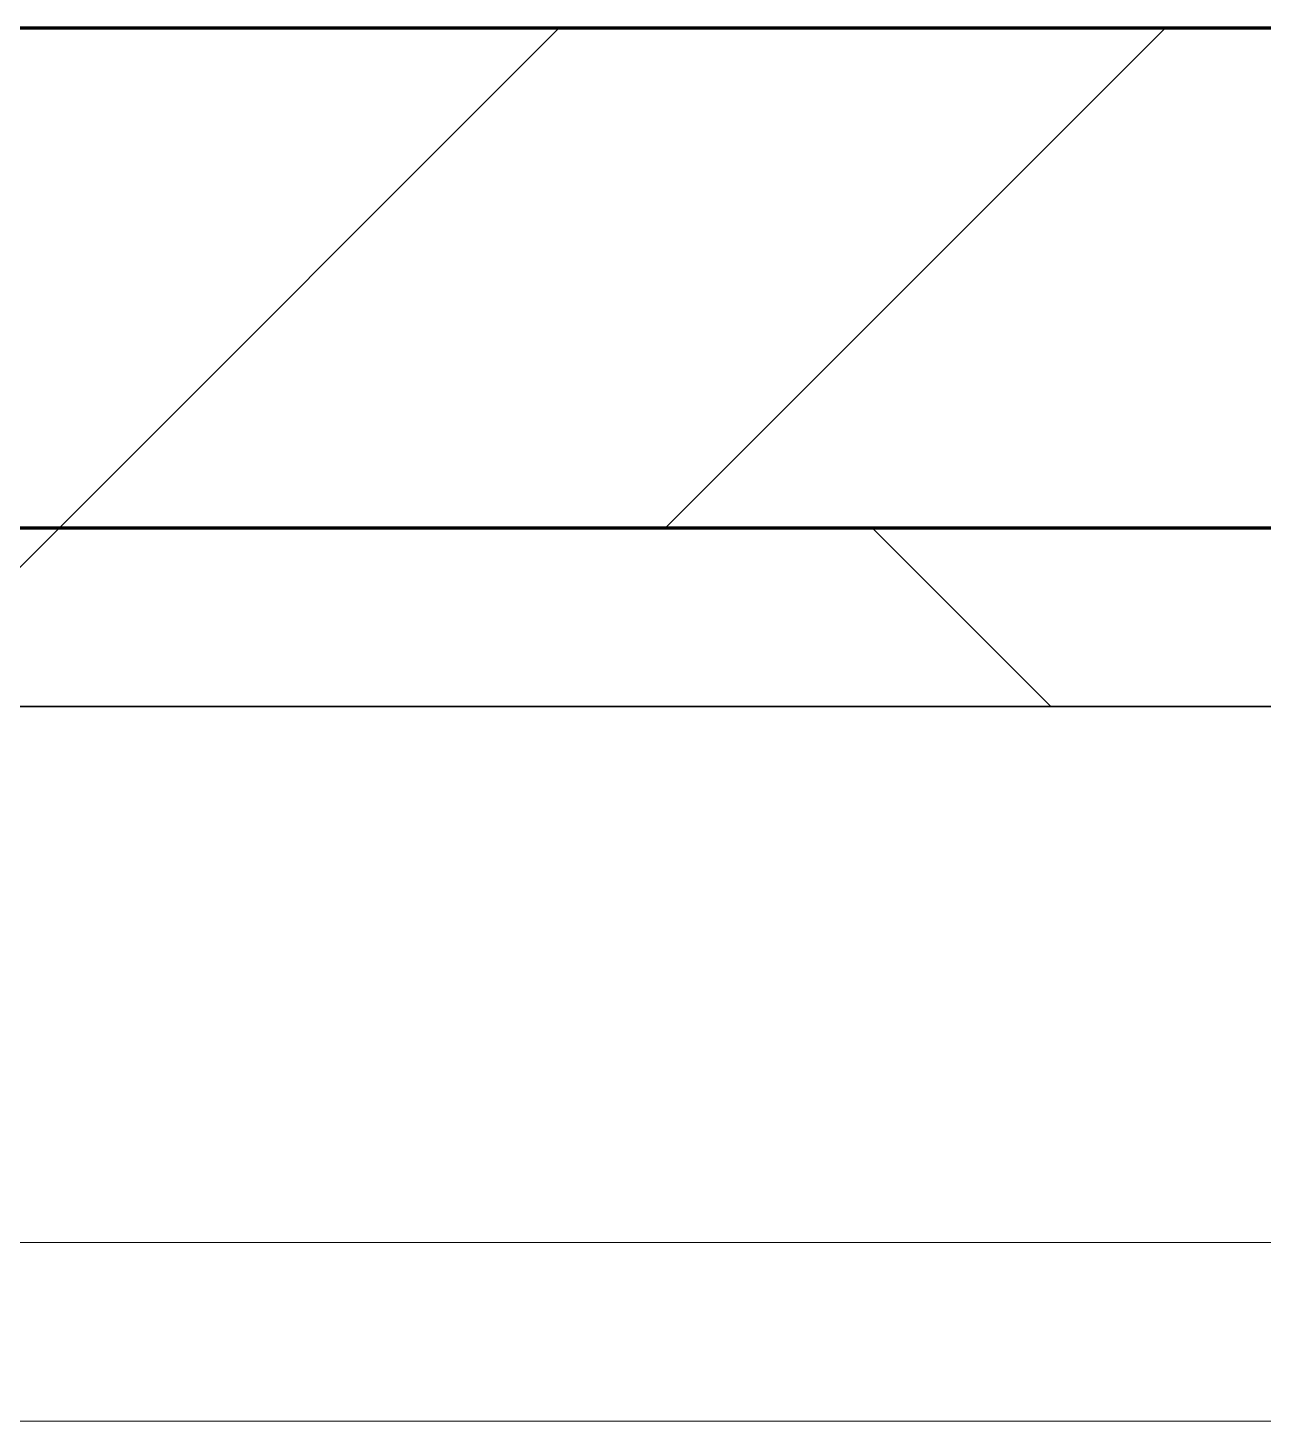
# Model space of a CAD drawing. Header units: millimetres. Extents: x -795739 to -715748, y -34378 to 22353.
# Drawn here: x -724765.4 to -724419.6, y 3879 to 4269 of the extents above; entities that cross this region are included whole.
import ezdxf

# ---------------------------------------------------------------- set-up
doc = ezdxf.new("R2010")
doc.units = ezdxf.units.MM
for name, color, linetype, lineweight in [('A-GLAZ-CURT', 2, 'Continuous', 9), ('A-WALL', 5, 'Continuous', 35), ('A-WALL-FNSH', 2, 'Continuous', 35), ('A-WALL-PATT', 1, 'Continuous', 9)]:
    doc.layers.add(name, color=color, linetype=linetype, lineweight=lineweight)

# ---------------------------------------------------------------- blocks, each defined once
blk = doc.blocks.new('System Panel - DPA-AR_Metal Ceiling Rectangular Panel-V13-4282-01 ENLARGED LOWER PLATFORM LEVEL - REFLECTED CEILING PLAN - SHEET 3')
at = {"layer": 'A-GLAZ-CURT'}
for p, q in [((-724307.37, 4079.02), (-726707.37, 4079.02)), ((-726707.37, 4079.02), (-724307.37, 4079.02)), ((-726707.37, 3929.03), (-724307.37, 3929.03)), ((-724307.37, 3929.03), (-726707.37, 3929.03))]:
    blk.add_line(p, q, dxfattribs=at)
blk = doc.blocks.new('System Panel - DPA-AR_Metal Ceiling Rectangular Panel-V27-4282-01 ENLARGED LOWER PLATFORM LEVEL - REFLECTED CEILING PLAN - SHEET 3')
at = {"layer": 'A-GLAZ-CURT'}
for p, q in [((-773182.37, 3879.03), (-775582.37, 3879.03)), ((-775582.37, 3879.03), (-773182.37, 3879.03))]:
    blk.add_line(p, q, dxfattribs=at)
blk = doc.blocks.new('PPLS-PP19_Custom Tile Pattern - Custom Tile Pattern-V87-4282-01 ENLARGED LOWER PLATFORM LEVEL - REFLECTED CEILING PLAN - SHEET 3')
at = {"layer": 'A-GLAZ-CURT'}
for p, q in [((-300, 0), (300, 0)), ((300, 0), (-300, 0)), ((195.99, 0), (213.31, 0)), ((213.31, 0), (195.99, 0)), ((230.06, 0), (300, 0)), ((-300, -50), (300, -50)), ((300, -50), (-300, -50))]:
    blk.add_line(p, q, dxfattribs=at)
for points, knots in [([(168.37, 0), (167.68, 0), (162.47, 0), (147.02, 0), (109.77, 0), (76.86, 0), (57.82, 0), (46.51, 0), (41.18, 0), (36.02, 0), (35.54, 0), (35.54, 0)], [-543.375029, -543.375029, -543.375029, -543.375029, -530.793311, -458.593899, -401.860199, -357.622665, -341.267687, -334.000314, -326.15566, -319.318397, -317.489778, -317.489778, -317.489778, -317.489778]), ([(90.69, 0), (106.62, 0), (122.52, 0), (138.28, 0), (138.53, 0)], [-340.322825, -340.322825, -340.322825, -340.322825, -291.370682, -290.5735, -290.5735, -290.5735, -290.5735]), ([(94.4, 0), (94.4, 0), (94.64, 0), (99.11, 0), (108.97, 0), (120.79, 0), (139.94, 0), (163.31, 0), (185.23, 0), (193.62, 0), (194.69, 0), (194.79, 0)], [-2348.345796, -2348.345796, -2348.345796, -2348.345796, -2310.419338, -2233.599744, -2052.234781, -1843.028543, -1530.39897, -1095.004608, -529.74427, -295.064701, -265.121568, -265.121568, -265.121568, -265.121568]), ([(157.9, 0), (156.77, 0), (151.67, 0), (143.29, 0), (134.04, 0), (126.24, 0), (118.6, 0), (114.23, 0), (111.98, 0), (105.66, 0), (105.23, 0), (105.23, 0)], [-10292.955006, -10292.955006, -10292.955006, -10292.955006, -10098.273015, -9847.788484, -9677.714971, -9567.007022, -9453.21225, -9220.200448, -9012.77275, -8966.157302, -8929.495943, -8929.495943, -8929.495943, -8929.495943]), ([(128.58, 0), (128.8, 0), (130.16, 0), (139.26, 0), (152.67, 0), (161.24, 0), (162.19, 0), (162.75, 0)], [-633.326174, -633.326174, -633.326174, -633.326174, -627.736123, -618.981161, -602.094757, -592.980799, -581.414464, -581.414464, -581.414464, -581.414464]), ([(193.8, 0), (193.33, 0), (190.11, 0), (183.13, 0), (171, 0), (161.95, 0), (161.28, 0), (158.35, 0), (157.85, 0), (157.77, 0)], [-11665.349007, -11665.349007, -11665.349007, -11665.349007, -11565.880756, -11105.624034, -10839.086983, -10768.332124, -10666.779182, -10580.760289, -10550.278881, -10550.278881, -10550.278881, -10550.278881]), ([(300, 0), (286.53, 0), (254.22, 0), (207.11, 0), (177.41, 0), (159.34, 0), (158.33, 0), (158.3, 0)], [-285.253232, -285.253232, -285.253232, -285.253232, -244.693688, -187.987675, -143.776725, -129.632772, -123.352749, -123.352749, -123.352749, -123.352749]), ([(159.07, 0), (159.13, 0), (160.84, 0), (165.21, 0), (174.15, 0), (185.98, 0), (208.82, 0), (219.42, 0), (230.06, 0)], [-115.643202, -115.643202, -115.643202, -115.643202, -114.681583, -87.660824, -65.295536, -41.623857, -24.459831, 0, 0, 0, 0]), ([(162.75, 0), (165.4, 0), (170.91, 0), (172.61, 0), (172.61, 0)], [-111.264224, -111.264224, -111.264224, -111.264224, -56.742688, -19.085662, -19.085662, -19.085662, -19.085662]), ([(225.5, 0), (223.9, 0), (219.65, 0), (200.27, 0), (182.99, 0), (174.27, 0), (169.67, 0), (168.99, 0)], [-9154.185401, -9154.185401, -9154.185401, -9154.185401, -9016.44624, -8717.832359, -8253.978395, -8152.463617, -8069.855175, -8069.855175, -8069.855175, -8069.855175]), ([(215.22, 0), (214.62, 0), (210.55, 0), (203.98, 0), (187.54, 0), (175.3, 0), (169.49, 0)], [-203.825446, -203.825446, -203.825446, -203.825446, -198.527383, -184.406837, -162.427601, -142.916156, -142.916156, -142.916156, -142.916156]), ([(171.51, 0), (176.48, 0), (193.23, 0), (201.73, 0), (208.81, 0), (213.9, 0), (241.96, 0), (266.73, 0), (281.71, 0), (291.71, 0), (296.52, 0), (297.86, 0), (298.09, 0)], [-7971.819559, -7971.819559, -7971.819559, -7971.819559, -7784.112253, -7606.717214, -7289.299508, -7042.621073, -6582.165592, -6068.460911, -5766.029927, -5566.724884, -5280.360606, -5199.253518, -5199.253518, -5199.253518, -5199.253518]), ([(172.07, 0), (177.66, 0), (187.87, 0), (201.08, 0), (207.47, 0), (213.96, 0), (215.11, 0)], [-255.364076, -255.364076, -255.364076, -255.364076, -237.955587, -223.92608, -215.862851, -208.75215, -208.75215, -208.75215, -208.75215]), ([(219.9, 0), (220.86, 0), (222.6, 0), (224.69, 0), (225, 0)], [-10670.940496, -10670.940496, -10670.940496, -10670.940496, -10511.382485, -10485.148688, -10485.148688, -10485.148688, -10485.148688]), ([(225.53, 0), (231.95, 0), (242.34, 0), (246.54, 0), (246.96, 0)], [-10469.776795, -10469.776795, -10469.776795, -10469.776795, -9925.173265, -9834.877357, -9834.877357, -9834.877357, -9834.877357]), ([(300, 0), (288.22, 0), (262, 0), (235.69, 0), (226.17, 0), (225.84, 0)], [-12528.858583, -12528.858583, -12528.858583, -12528.858583, -11905.454923, -11162.864862, -11135.420018, -11135.420018, -11135.420018, -11135.420018]), ([(247.1, 0), (246.76, 0), (245.04, 0), (238.34, 0), (230.06, 0), (227.07, 0), (226.6, 0)], [-9649.085549, -9649.085549, -9649.085549, -9649.085549, -9581.591397, -9406.094246, -9221.510254, -9184.606027, -9184.606027, -9184.606027, -9184.606027]), ([(284.76, 0), (284.76, 0), (285.09, 0), (287.47, 0), (293.59, 0), (297.76, 0), (300, 0)], [-4110.630118, -4110.630118, -4110.630118, -4110.630118, -4053.389046, -3959.664717, -3862.421465, -3746.95702, -3746.95702, -3746.95702, -3746.95702]), ([(297.38, 0), (295.84, 0), (291.62, 0), (285.38, 0), (284.87, 0)], [-4803.172655, -4803.172655, -4803.172655, -4803.172655, -4358.271401, -4143.037883, -4143.037883, -4143.037883, -4143.037883])]:
    blk.add_open_spline(points, degree=3, knots=knots, dxfattribs=at)
for points in [[(168.74, 0), (168.74, 0), (169.81, 0), (171.51, 0)], [(195.11, 0), (194.91, 0), (194.44, 0), (193.8, 0)], [(225.54, 0), (222.31, 0), (219.83, 0), (219.02, 0)]]:
    blk.add_open_spline(points, degree=3, dxfattribs=at)
blk = doc.blocks.new('PPLS-PP19_Custom Tile Pattern - Custom Tile Pattern-V88-4282-01 ENLARGED LOWER PLATFORM LEVEL - REFLECTED CEILING PLAN - SHEET 3')
at = {"layer": 'A-GLAZ-CURT'}
for p, q in [((-300, 0), (300, 0)), ((300, 0), (-300, 0)), ((-293.07, 0), (-275.75, 0)), ((-275.75, 0), (-293.07, 0)), ((-222.32, 0), (-205, 0)), ((-205, 0), (-222.32, 0)), ((-300, -50), (300, -50)), ((300, -50), (-300, -50))]:
    blk.add_line(p, q, dxfattribs=at)
at = {"layer": 'A-GLAZ-CURT', "flags": 128}
for points in [[(-300, 0), (-291.56, 0), (-283.3, 0), (-275.2, 0), (-267.26, 0), (-259.45, 0), (-251.77, 0), (-244.2, 0), (-236.74, 0), (-229.36, 0), (-222.06, 0), (-214.83, 0), (-207.71, 0), (-200.76, 0), (-194.02, 0), (-187.54, 0), (-181.38, 0), (-175.58, 0), (-170.78, 0)], [(-170.8, 0), (-174.47, 0), (-179.49, 0), (-184.81, 0), (-190.44, 0), (-196.37, 0), (-202.58, 0), (-209.04, 0), (-215.73, 0), (-222.63, 0), (-229.72, 0), (-236.97, 0), (-244.39, 0), (-251.96, 0), (-259.67, 0), (-267.51, 0), (-275.48, 0), (-283.55, 0), (-291.73, 0), (-300, 0)], [(-170.25, 0), (-165.64, 0), (-162.01, 0), (-159.53, 0), (-157.46, 0), (-154.52, 0), (-149.42, 0), (-141.84, 0), (-132.81, 0), (-126.08, 0)], [(-125.17, 0), (-128.55, 0), (-134.16, 0), (-140.03, 0), (-145.5, 0), (-150.63, 0), (-155.53, 0), (-160.27, 0), (-164.95, 0), (-169.65, 0)]]:
    blk.add_lwpolyline(points, dxfattribs=at)
at = {"layer": 'A-GLAZ-CURT'}
for points, knots in [([(-300, 0), (-284.65, 0), (-236.57, 0), (-174.61, 0), (-129.95, 0), (-110.8, 0), (-99.5, 0), (-91.46, 0)], [-5323.127839, -5323.127839, -5323.127839, -5323.127839, -4502.809032, -2700.551212, -1002.059161, -460.363443, 0, 0, 0, 0]), ([(-238.76, 0), (-252.75, 0), (-272.55, 0), (-294.48, 0), (-300, 0)], [-14602.206786, -14602.206786, -14602.206786, -14602.206786, -13729.592194, -13439.944408, -13439.944408, -13439.944408, -13439.944408]), ([(-137.88, 0), (-140.56, 0), (-147.66, 0), (-147.69, 0), (-158.72, 0), (-174.02, 0), (-185.59, 0), (-209.77, 0), (-232.01, 0), (-255.22, 0), (-262.59, 0), (-264.9, 0), (-265.4, 0)], [-3187.727384, -3187.727384, -3187.727384, -3187.727384, -2919.378265, -2477.344047, -2237.412286, -2029.680487, -1755.085331, -1400.429864, -858.079193, -543.655514, -208.940337, 0, 0, 0, 0]), ([(-258.6, 0), (-257.91, 0), (-254.26, 0), (-246.77, 0), (-240.47, 0), (-238.69, 0)], [-5722.54675, -5722.54675, -5722.54675, -5722.54675, -5657.471696, -5413.335975, -5316.622908, -5316.622908, -5316.622908, -5316.622908]), ([(-171.17, 0), (-184.6, 0), (-206.35, 0), (-230.22, 0), (-238.69, 0)], [-16151.889957, -16151.889957, -16151.889957, -16151.889957, -15131.813646, -14603.80699, -14603.80699, -14603.80699, -14603.80699]), ([(-237.77, 0), (-232.57, 0), (-224.04, 0), (-213.1, 0), (-200.2, 0), (-187.01, 0), (-176.88, 0), (-171.08, 0)], [-5300.076856, -5300.076856, -5300.076856, -5300.076856, -5017.494783, -4832.723979, -4666.091899, -4349.945572, -4071.073527, -4071.073527, -4071.073527, -4071.073527]), ([(-133.82, 0), (-135.51, 0), (-137.8, 0), (-149.31, 0), (-162.01, 0), (-177.91, 0), (-199.46, 0), (-216.65, 0), (-231.26, 0), (-233.46, 0), (-234, 0)], [-2731.647847, -2731.647847, -2731.647847, -2731.647847, -2418.507304, -2308.929706, -2113.765672, -1763.376603, -1422.553702, -978.033455, -846.069444, -682.911962, -682.911962, -682.911962, -682.911962]), ([(-233.49, 0), (-233.44, 0), (-232.38, 0), (-230.74, 0), (-225.3, 0), (-223.63, 0)], [-455.274641, -455.274641, -455.274641, -455.274641, -440.605512, -119.536984, 0, 0, 0, 0]), ([(-223.63, 0), (-219.39, 0), (-206.17, 0), (-188.58, 0), (-169.02, 0), (-152.12, 0), (-136.84, 0), (-127.33, 0), (-124.19, 0), (-123.43, 0), (-123.28, 0)], [-5463.295695, -5463.295695, -5463.295695, -5463.295695, -5161.076232, -4739.070012, -4465.409639, -4149.119819, -3839.893365, -3647.167523, -3488.92562, -3439.852845, -3439.852845, -3439.852845, -3439.852845]), ([(-170.82, 0), (-169.44, 0), (-164.5, 0), (-158.7, 0), (-157.22, 0)], [-4066.866263, -4066.866263, -4066.866263, -4066.866263, -4000.813434, -3840.635403, -3840.635403, -3840.635403, -3840.635403]), ([(-102.93, 0), (-112.51, 0), (-133.54, 0), (-157.99, 0), (-170.81, 0)], [-18150.785288, -18150.785288, -18150.785288, -18150.785288, -17136.203329, -16161.120171, -16161.120171, -16161.120171, -16161.120171]), ([(-152.35, 0), (-151.03, 0), (-147.71, 0), (-143.57, 0), (-138.62, 0)], [-3494.978217, -3494.978217, -3494.978217, -3494.978217, -3371.022232, -3227.460399, -3227.460399, -3227.460399, -3227.460399]), ([(-118.78, 0), (-121.86, 0), (-126.28, 0), (-136.96, 0), (-147.46, 0), (-150.03, 0), (-150.57, 0)], [-5938.474035, -5938.474035, -5938.474035, -5938.474035, -5700.061948, -5508.838257, -5298.784692, -5196.16478, -5196.16478, -5196.16478, -5196.16478]), ([(-150.34, 0), (-150.07, 0), (-147.75, 0), (-142.6, 0), (-127.26, 0), (-107.3, 0), (-90.42, 0), (-75.26, 0), (-68.41, 0), (-65.12, 0), (-63.63, 0)], [-4948.728362, -4948.728362, -4948.728362, -4948.728362, -4883.323924, -4440.880425, -4054.690705, -3793.097032, -3402.597032, -3144.956779, -3050.982048, -2969.237017, -2969.237017, -2969.237017, -2969.237017]), ([(-35.05, 0), (-40.51, 0), (-54.48, 0), (-78.2, 0), (-110.94, 0), (-130.52, 0), (-147.74, 0), (-149.07, 0)], [-8474.590998, -8474.590998, -8474.590998, -8474.590998, -8073.216054, -7508.296369, -7004.680444, -6449.282163, -6277.220794, -6277.220794, -6277.220794, -6277.220794]), ([(-148.23, 0), (-146.94, 0), (-140.15, 0), (-137.28, 0), (-133.93, 0), (-128.78, 0), (-126.5, 0)], [-6162.058746, -6162.058746, -6162.058746, -6162.058746, -6017.569127, -5560.701257, -5364.112219, -5231.017328, -5231.017328, -5231.017328, -5231.017328]), ([(-86.16, 0), (-91.37, 0), (-104.13, 0), (-122.65, 0), (-139.03, 0), (-146.11, 0), (-146.95, 0)], [-1681.3698, -1681.3698, -1681.3698, -1681.3698, -1374.161226, -945.742622, -741.901385, -489.130243, -489.130243, -489.130243, -489.130243]), ([(-146.69, 0), (-146.59, 0), (-145.49, 0), (-135.69, 0), (-128.29, 0), (-125.15, 0)], [-420.34245, -420.34245, -420.34245, -420.34245, -406.956646, -290.263673, 0, 0, 0, 0]), ([(-127.41, 0), (-131.63, 0), (-133.16, 0), (-134.09, 0), (-134.15, 0)], [-8540.990293, -8540.990293, -8540.990293, -8540.990293, -8266.114998, -8246.473386, -8246.473386, -8246.473386, -8246.473386]), ([(-134.15, 0), (-133.32, 0), (-130.31, 0), (-119.61, 0), (-108, 0), (-102.94, 0)], [-7657.439573, -7657.439573, -7657.439573, -7657.439573, -7293.749979, -6839.55839, -6486.432707, -6486.432707, -6486.432707, -6486.432707]), ([(-120.13, 0), (-120.14, 0), (-120.24, 0), (-121.3, 0), (-129.25, 0), (-133.82, 0)], [-2933.992132, -2933.992132, -2933.992132, -2933.992132, -2920.575025, -2840.280255, -2731.647847, -2731.647847, -2731.647847, -2731.647847]), ([(-113.43, 0), (-113.44, 0), (-113.96, 0), (-119.73, 0), (-125.43, 0), (-127.03, 0), (-127.41, 0)], [-328.499627, -328.499627, -328.499627, -328.499627, -282.672656, -98.539552, -24.539552, 0, 0, 0, 0]), ([(-126.5, 0), (-122.44, 0), (-108.71, 0), (-86.68, 0), (-63.44, 0), (-54.4, 0), (-48.53, 0), (-30.79, 0), (-18.03, 0), (8.61, 0), (15.02, 0), (22.91, 0), (28.78, 0), (31.97, 0), (32.85, 0)], [-5231.017328, -5231.017328, -5231.017328, -5231.017328, -4994.692869, -4542.524482, -4008.285538, -3689.699207, -3546.54457, -3315.260113, -2864.387349, -2439.246196, -2084.094819, -1956.422387, -1818.904206, -1766.034352, -1766.034352, -1766.034352, -1766.034352]), ([(-125.15, 0), (-124.93, 0), (-121.96, 0), (-113.79, 0), (-106.12, 0), (-103.63, 0)], [-3362.7396, -3362.7396, -3362.7396, -3362.7396, -3342.215224, -3074.362186, -2942.39715, -2942.39715, -2942.39715, -2942.39715]), ([(-122.08, 0), (-122.01, 0), (-121.69, 0), (-121.2, 0), (-120.88, 0)], [-3136.336417, -3136.336417, -3136.336417, -3136.336417, -3110.304437, -3035.164275, -3035.164275, -3035.164275, -3035.164275]), ([(-36.33, 0), (-36.43, 0), (-37.27, 0), (-45.02, 0), (-46.13, 0), (-60.59, 0), (-81.23, 0), (-99.51, 0), (-114.02, 0), (-117.28, 0), (-118.78, 0)], [-1855.773136, -1855.773136, -1855.773136, -1855.773136, -1810.870157, -1672.078046, -1405.135169, -1060.00838, -740.068933, -229.489605, -116.330425, 0, 0, 0, 0]), ([(-117.74, 0), (-117.19, 0), (-114.78, 0), (-113.43, 0), (-113.43, 0)], [-821.249067, -821.249067, -821.249067, -821.249067, -394.672656, -330.879064, -330.879064, -330.879064, -330.879064]), ([(-102.96, 0), (-105.16, 0), (-111.69, 0), (-116.56, 0), (-117.56, 0)], [-1642.498133, -1642.498133, -1642.498133, -1642.498133, -1433.981041, -985.49888, -985.49888, -985.49888, -985.49888])]:
    blk.add_open_spline(points, degree=3, knots=knots, dxfattribs=at)
blk = doc.blocks.new('*U553')
at = {"layer": 'A-GLAZ-CURT', "rotation": 180}
for name, p in [('PPLS-PP19_Custom Tile Pattern - Custom Tile Pattern-V88-4282-01 ENLARGED LOWER PLATFORM LEVEL - REFLECTED CEILING PLAN - SHEET 3', (54000, 500)), ('PPLS-PP19_Custom Tile Pattern - Custom Tile Pattern-V87-4282-01 ENLARGED LOWER PLATFORM LEVEL - REFLECTED CEILING PLAN - SHEET 3', (54600, 500))]:
    blk.add_blockref(name, p, dxfattribs=at)
at = {"layer": 'A-GLAZ-CURT'}
for name, p in [('System Panel - DPA-AR_Metal Ceiling Rectangular Panel-V13-4282-01 ENLARGED LOWER PLATFORM LEVEL - REFLECTED CEILING PLAN - SHEET 3', (778882.37, -3579.02)), ('System Panel - DPA-AR_Metal Ceiling Rectangular Panel-V27-4282-01 ENLARGED LOWER PLATFORM LEVEL - REFLECTED CEILING PLAN - SHEET 3', (827757.37, -3579.02))]:
    blk.add_blockref(name, p, dxfattribs=at)

msp = doc.modelspace()

# ---------------------------------------------------------------- hatches: boundary and pattern name
at = {"layer": 'A-WALL-PATT', "lineweight": 9}
h = msp.add_hatch(dxfattribs=at)
h.set_pattern_fill('FP_2', color=256, style=0, pattern_type=2)
h.set_pattern_definition([(45, (0, 0), (-84.852814, 84.852814), [])])
h.paths.add_polyline_path([(-721521.38, 4129.02), (-720978.37, 4129.02), (-720978.37, 4269.02), (-728752.37, 4269.02), (-728752.37, 4129.02), (-722064.39, 4129.02)])
h = msp.add_hatch(dxfattribs=at)
h.set_pattern_fill('FP_3', color=256, style=0, pattern_type=2)
h.set_pattern_definition([(45, (0, 0), (-212.13203, 212.13203), []), (135, (0, 0), (-212.13203, -212.13203), [])])
h.paths.add_polyline_path([(-721181.99, 4079.02), (-720978.37, 4079.02), (-720978.37, 4129.02), (-728752.37, 4129.02), (-728752.37, 4079.02), (-721249.87, 4079.02)])

# ---------------------------------------------------------------- linework, layer by layer
at = {"layer": 'A-WALL', "color": 7, "lineweight": 70}
for p, q in [((-728552.37, 4269.02), (-720978.37, 4269.02)), ((-720978.37, 4129.02), (-728752.37, 4129.02))]:
    msp.add_line(p, q, dxfattribs=at)
at = {"layer": 'A-WALL-FNSH', "color": 250}
for p, q in [((-728752.37, 4129.02), (-720978.37, 4129.02)), ((-720978.37, 4079.02), (-728752.37, 4079.02))]:
    msp.add_line(p, q, dxfattribs=at)

# ---------------------------------------------------------------- block references
msp.add_blockref('*U553', (-778882.37, 3579.02))

doc.saveas('drawing.dxf')
